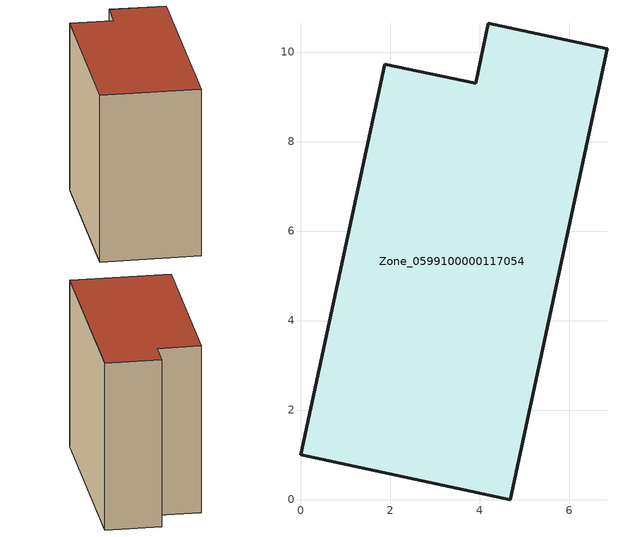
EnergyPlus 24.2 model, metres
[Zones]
Zone_0599100000117054
 floor ground (C_G): 4.69,0 0,1 1.88,9.73 3.92,9.3 4.2,10.64 6.85,10.07 z0
 wall outside (C_F): 0,1 4.69,0 6.85,10.07 4.2,10.64 3.92,9.3 1.88,9.73 0,1 z0:8.41
 roof outside (C_R): 4.2,10.64 3.92,9.3 1.88,9.73 0,1 4.69,0 6.85,10.07 z8.41
[BUILDING]
Pand.0599100000117054: North Axis=0; Terrain=City; Loads Convergence Tolerance Value=0.04; Temperature Convergence Tolerance Value=0.4; Solar Distribution=FullExterior; Maximum Number of Warmup Days=25; Minimum Number of Warmup Days=1
[Site:Location]
Rotterdam.The.Hague.AP_ZH_NLD Design_Conditions: Latitude=51.96; Longitude=4.45; Time Zone=1; Elevation=-4.5
[SITE:GROUNDTEMPERATURE:BUILDINGSURFACE]
18, 18, 18, 18, 18, 18, 18, 18, 18, 18, 18, 18
[MATERIAL] Thermal Absorptance=0.9; Solar Absorptance=0.7; Visible Absorptance=0.7
Name | Roughness | Thickness | Conductivity | Density | Specific Heat
G.TI.1975-1991 | MediumSmooth | 0.15 | 0.288461 | 540 | 1210
F.TI.1975-1991 | Rough | 0.3 | 0.230769 | 1920 | 840
R.TI.1975-1991 | MediumRough | 0.2 | 0.153846 | 1500 | 1000
[CONSTRUCTION]
C_G: G.TI.1975-1991
C_F: F.TI.1975-1991
C_R: R.TI.1975-1991
[ZONE]
Zone_0599100000117054: Type=1; Multiplier=1; Ceiling Height=Autocalculate; Volume=Autocalculate; Floor Area=autocalculate; Part of Total Floor Area=Yes
[ZONEINFILTRATION:DESIGNFLOWRATE]
Infil_Zone_0599100000117054: Zone or ZoneList or Space or SpaceList=Zone_0599100000117054; Schedule=AlwaysOn; Design Flow Rate Calculation Method=Flow/Area; Flow Rate per Floor Area=0.003; Constant Term Coefficient=1; Temperature Term Coefficient=0; Velocity Term Coefficient=0; Velocity Squared Term Coefficient=0
[HVACTEMPLATE:ZONE:IDEALLOADSAIRSYSTEM]
Zone_0599100000117054: Maximum Heating Supply Air Temperature=50; Minimum Cooling Supply Air Temperature=13; Maximum Heating Supply Air Humidity Ratio=0.0156; Minimum Cooling Supply Air Humidity Ratio=0.0077; Heating Limit=NoLimit; Cooling Limit=NoLimit; Dehumidification Control Type=ConstantSensibleHeatRatio; Cooling Sensible Heat Ratio=0.7; Dehumidification Setpoint=60; Humidification Control Type=None; Humidification Setpoint=30; Outdoor Air Method=None; Outdoor Air Flow Rate per Person=0.00944; Outdoor Air Flow Rate per Zone Floor Area=0; Outdoor Air Flow Rate per Zone=0; Demand Controlled Ventilation Type=None; Outdoor Air Economizer Type=NoEconomizer; Heat Recovery Type=None; Sensible Heat Recovery Effectiveness=0.7; Latent Heat Recovery Effectiveness=0.65
[ZONECONTROL:THERMOSTAT]
ThermostatControl_Zone_0599100000117054: Zone or ZoneList=Zone_0599100000117054; Control Type Schedule=DualSetpointControlType; Control 1=Thermostat_Zone_0599100000117054; Temperature Difference Between Cutout And Setpoint=0
[THERMOSTATSETPOINT:DUALSETPOINT]
Thermostat_Zone_0599100000117054: Heating Setpoint Temperature Schedule=HeatingSetpoint_Zone_0599100000117054; Cooling Setpoint Temperature Schedule=CoolingSetpoint_Zone_0599100000117054
[SCHEDULE:COMPACT]
HeatingSetpoint_Zone_0599100000117054: Through: 12/31, For: AllDays, Until: 24:00, 21
CoolingSetpoint_Zone_0599100000117054: Through: 12/31, For: AllDays, Until: 24:00, 24
DualSetpointControlType: Through: 12/31, For: AllDays, Until: 24:00, 4
AlwaysOn: Through: 12/31, For: AllDays, Until: 24:00, 1
